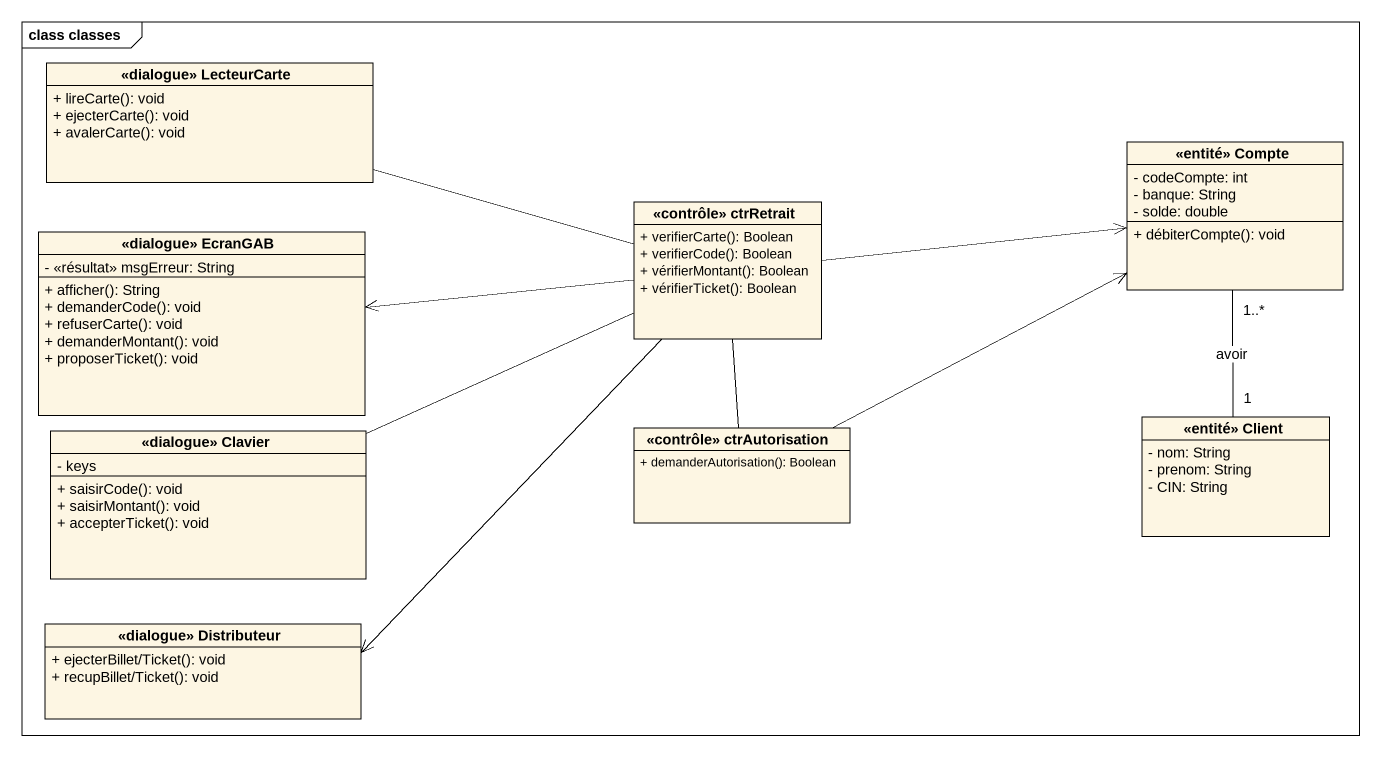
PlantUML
@startuml
mainframe class classes
hide circle
hide empty members
skinparam classAttributeIconSize 0
class "<<dialogue>> LecteurCarte" as dialogue_LecteurCarte {
  + lireCarte(): void
  + ejecterCarte(): void
  + avalerCarte(): void
}
class "<<entité>> Compte" as entité_Compte {
  - codeCompte: int
  - banque: String
  - solde: double
  + débiterCompte(): void
}
class "<<contrôle>> ctrRetrait" as contrôle_ctrRetrait {
  + verifierCarte(): Boolean
  + verifierCode(): Boolean
  + vérifierMontant(): Boolean
  + vérifierTicket(): Boolean
}
class "<<dialogue>> EcranGAB" as dialogue_EcranGAB {
  - <<résultat>> msgErreur: String
  + afficher(): String
  + demanderCode(): void
  + refuserCarte(): void
  + demanderMontant(): void
  + proposerTicket(): void
}
class "<<dialogue>> Clavier" as dialogue_Clavier {
  - keys
  + saisirCode(): void
  + saisirMontant(): void
  + accepterTicket(): void
}
class "<<contrôle>> ctrAutorisation" as contrôle_ctrAutorisation {
  + demanderAutorisation(): Boolean
}
class "<<entité>> Client" as entité_Client {
  - nom: String
  - prenom: String
  - CIN: String
}
class "<<dialogue>> Distributeur" as dialogue_Distributeur {
  + ejecterBillet/Ticket(): void
  + recupBillet/Ticket(): void
}
dialogue_LecteurCarte -right- contrôle_ctrRetrait
entité_Compte "1..*" -- "1" entité_Client : avoir
contrôle_ctrRetrait -right-> entité_Compte
contrôle_ctrRetrait -- contrôle_ctrAutorisation
contrôle_ctrRetrait --> dialogue_Distributeur
dialogue_EcranGAB <-right- contrôle_ctrRetrait
dialogue_Clavier -right- contrôle_ctrRetrait
contrôle_ctrAutorisation -right-> entité_Compte
@enduml
